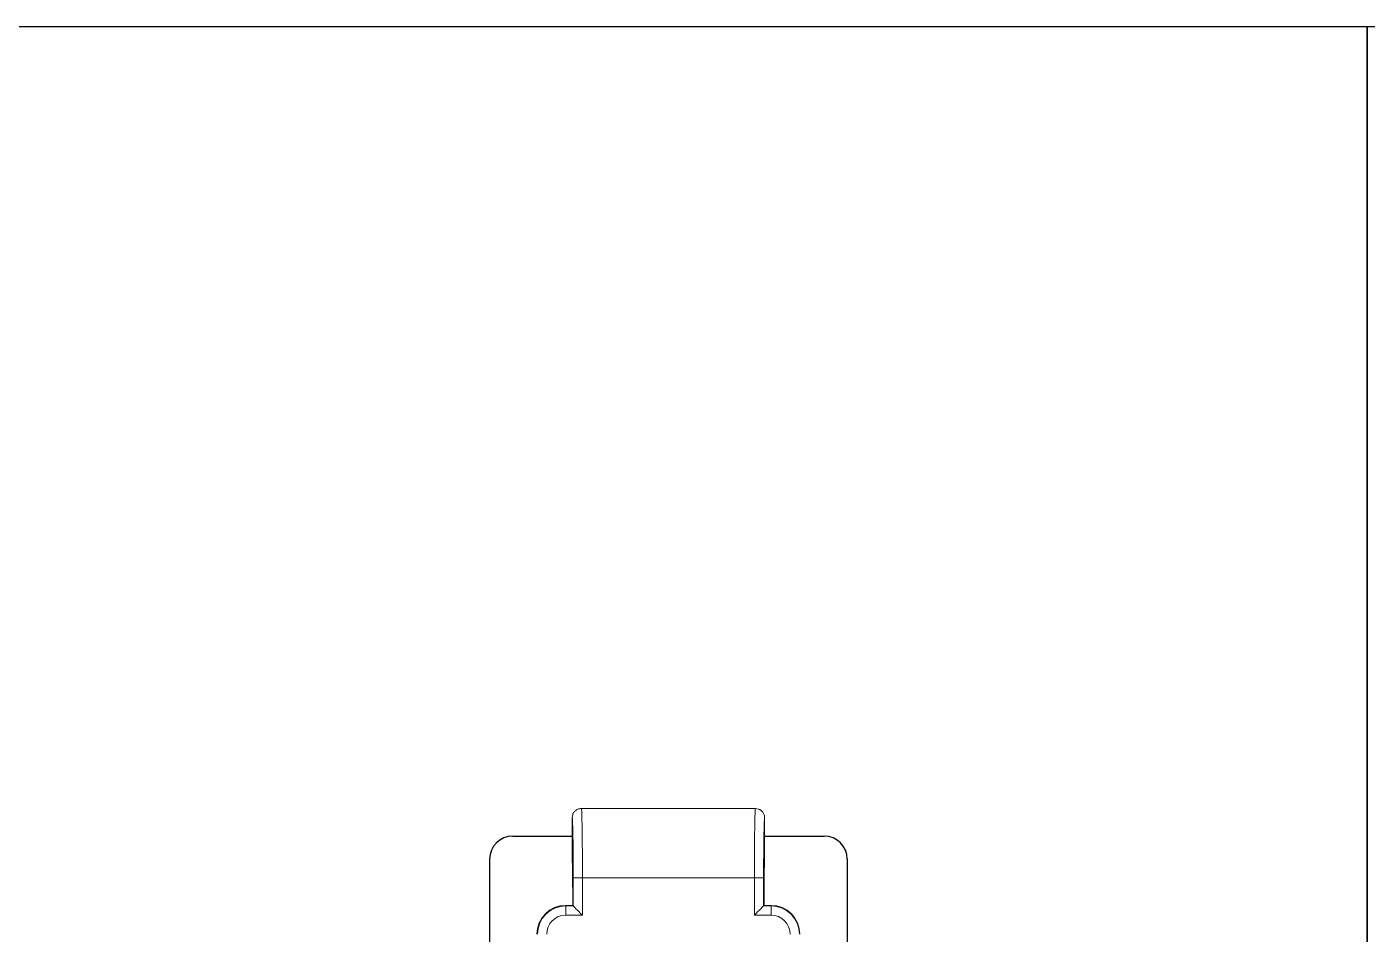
# Model space of a CAD drawing. Header units: millimetres. Extents: x 0 to 210250, y 0 to 148500.
# Drawn here: x 128227 to 136406, y 89935 to 95473 of the extents above; entities that cross this region are included whole.
import ezdxf

# ---------------------------------------------------------------- set-up
doc = ezdxf.new("R2010")
doc.units = ezdxf.units.MM
doc.header["$LTSCALE"] = 600
doc.layers.add('원격검침', color=3, linetype='CONTINUOUS')

msp = doc.modelspace()

# ---------------------------------------------------------------- linework, layer by layer
at = {"layer": '원격검침', "color": 2, "linetype": 'Continuous', "lineweight": 15}
for p, q in [((132673.2, 90702.3, 0), (131611.4, 90702.3, 0)), ((131555.1, 90646, 0), (131555.1, 90378.6, 0)), ((132729.5, 90378.6, 0), (132729.5, 90646, 0)), ((131617.8, 90280.1, 0), (131561.5, 90280.1, 0)), ((131561.5, 90107.8, 0), (131561.5, 90280.1, 0)), ((131617.8, 90280.1, 0), (131617.8, 90051.5, 0)), ((132666.8, 90280.1, 0), (131617.8, 90280.1, 0)), ((132666.8, 90051.5, 0), (132666.8, 90280.1, 0)), ((132666.8, 90280.1, 0), (132723.1, 90280.1, 0)), ((132723.1, 90280.1, 0), (132723.1, 90107.8, 0)), ((131558.2, 90202.7, 0), (131558.2, 90111.2, 0)), ((132726.4, 90111.2, 0), (132726.4, 90202.7, 0)), ((131515.9, 90111.2, 0), (131515.9, 90107.8, 0)), ((131558.2, 90111.2, 0), (131515.9, 90111.2, 0)), ((131515.9, 90051.5, 0), (131515.9, 90107.8, 0)), ((131515.9, 90107.8, 0), (131561.5, 90107.8, 0)), ((131617.8, 90051.5, 0), (131515.9, 90051.5, 0)), ((131561.5, 90107.8, 0), (131558.2, 90111.2, 0)), ((131562.8, 90106.6, 0), (131561.5, 90107.8, 0)), ((131566.1, 90103.3, 0), (131562.8, 90106.6, 0)), ((131571.3, 90098, 0), (131566.1, 90103.3, 0)), ((131578.3, 90091, 0), (131571.3, 90098, 0)), ((131586.8, 90082.5, 0), (131578.3, 90091, 0)), ((131596.5, 90072.9, 0), (131586.8, 90082.5, 0)), ((131606.9, 90062.4, 0), (131596.5, 90072.9, 0)), ((131617.8, 90051.5, 0), (131606.9, 90062.4, 0)), ((132666.8, 90051.5, 0), (132677.7, 90062.4, 0)), ((132768.6, 90051.5, 0), (132666.8, 90051.5, 0)), ((132677.7, 90062.4, 0), (132688.1, 90072.9, 0)), ((132688.1, 90072.9, 0), (132697.8, 90082.5, 0)), ((132697.8, 90082.5, 0), (132706.3, 90091, 0)), ((132706.3, 90091, 0), (132713.3, 90098, 0)), ((132713.3, 90098, 0), (132718.5, 90103.3, 0)), ((132718.5, 90103.3, 0), (132721.8, 90106.6, 0)), ((132721.8, 90106.6, 0), (132723.1, 90107.8, 0)), ((132723.1, 90107.8, 0), (132726.4, 90111.2, 0)), ((132723.1, 90107.8, 0), (132768.6, 90107.8, 0)), ((132768.6, 90111.2, 0), (132726.4, 90111.2, 0)), ((132768.6, 90107.8, 0), (132768.6, 90111.2, 0)), ((132768.6, 90051.5, 0), (132768.6, 90107.8, 0))]:
    msp.add_line(p, q, dxfattribs=at)
at = {"layer": '원격검침', "color": 2}
for p, q in [((131192.2, 90533.4, 0), (131555.1, 90533.4, 0)), ((132729.5, 90533.4, 0), (133092.4, 90533.4, 0)), ((131051.5, 90392.7, 0), (131051.5, 80455.5, 0)), ((133233.1, 90392.7, 0), (133233.1, 80455.5, 0))]:
    msp.add_line(p, q, dxfattribs=at)
at = {"layer": '원격검침', "color": 3, "elevation": 0}
for points in [[(136406.1, 95472.6), (117899, 95472.6), (117899, 72629.5), (136406.1, 72629.5)], [(154913.1, 95472.6), (136406.1, 95472.6), (136406.1, 72629.5), (154913.1, 72629.5)]]:
    msp.add_lwpolyline(points, close=True, dxfattribs=at)
at = {"layer": '원격검침', "color": 2}
for centre, start, end in [((131192.2, 90392.7, 0), 90, 180), ((133092.4, 90392.7, 0), 0, 90)]:
    msp.add_arc(centre, 140.8, start, end, dxfattribs=at)
at = {"layer": '원격검침', "color": 2, "linetype": 'Continuous', "lineweight": 15}
for centre, radius, start, end in [((131515.9, 89935.2, 0), 175.9, 90, 180), ((131515.9, 89935.2, 0), 172.6, 90, 180), ((131515.9, 89935.2, 0), 116.3, 90, 180), ((132768.6, 89935.2, 0), 175.9, 0, 90), ((132768.6, 89935.2, 0), 172.6, 0, 90), ((132768.6, 89935.2, 0), 116.3, 0, 90)]:
    msp.add_arc(centre, radius, start, end, dxfattribs=at)
for centre, major_axis, ratio, start_param, end_param in [((131611.4, 90280.1, 0), (0, 422.3), 0.015128, 4.712389, 6.283185), ((132673.2, 90280.1, 0), (0, 422.3), 0.015128, 0, 1.570796), ((131555.1, 90280.1, 0), (0, 366), 0.017455, 6.188841, 6.28587), ((131555.1, 90280.1, 0), (0, 366), 0.017455, 4.712389, 6.188841), ((132729.5, 90280.1, 0), (0, 366), 0.017455, 0.086534, 1.570796), ((132729.5, 90280.1, 0), (0, 366), 0.017455, 6.2805, 6.36972), ((131555.1, 90202.7, 0), (0, 175.9), 0.017455, 4.712389, 6.283185), ((132729.5, 90202.7, 0), (0, 175.9), 0.017455, 0, 1.570796)]:
    msp.add_ellipse(centre, major_axis=major_axis, ratio=ratio, start_param=start_param, end_param=end_param, dxfattribs=at)
for points, knots in [([(131555.1, 90646, 0), (131555.7, 90652.4, 0), (131557, 90665, 0), (131566.7, 90681.9, 0), (131581, 90694.6, 0), (131596.8, 90701.4, 0), (131607.3, 90702.1, 0), (131611.4, 90702.3, 0)], [0, 0, 0, 0, 0.214655, 0.429314, 0.643989, 0.858689, 1, 1, 1, 1]), ([(132673.2, 90702.3, 0), (132679.5, 90701.7, 0), (132692.2, 90700.5, 0), (132709, 90690.7, 0), (132721.8, 90676.5, 0), (132728.5, 90660.6, 0), (132729.2, 90650.2, 0), (132729.5, 90646, 0)], [0, 0, 0, 0, 0.214727, 0.429454, 0.644173, 0.858869, 1, 1, 1, 1])]:
    msp.add_open_spline(points, degree=3, knots=knots, dxfattribs=at)

doc.saveas('drawing.dxf')
